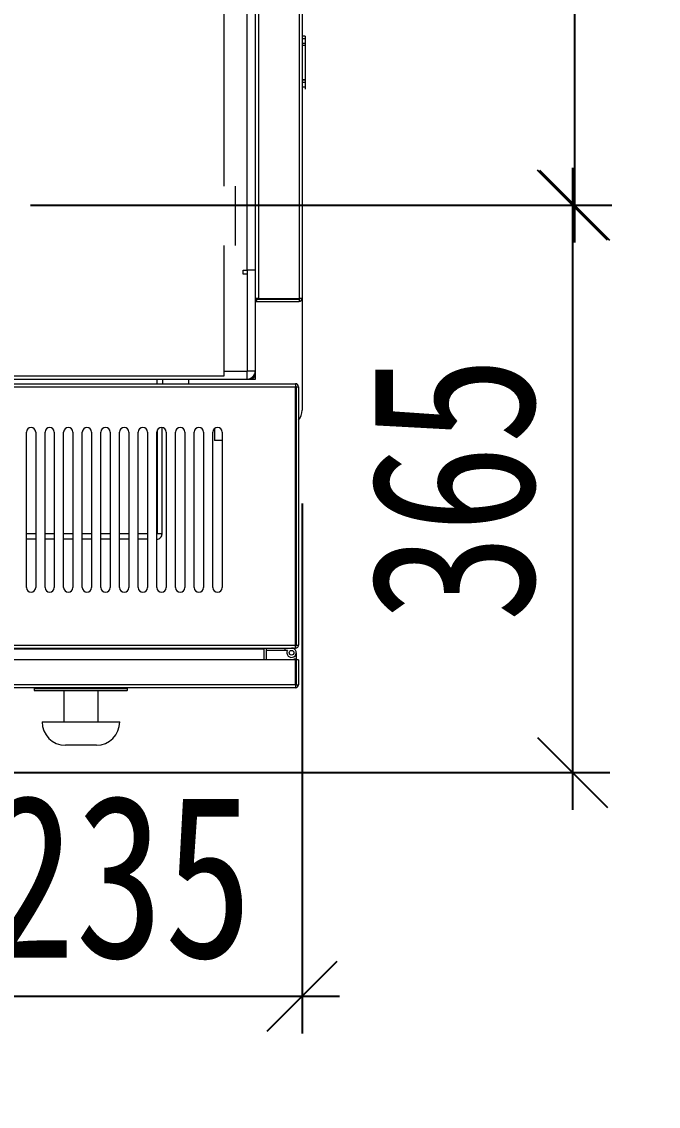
# Model space of a CAD drawing. Extents: x -2187 to 96136, y -11110 to 52208.
# Drawn here: x 44220 to 44629, y 18197 to 18894 of the extents above; entities that cross this region are included whole.
import ezdxf

# ---------------------------------------------------------------- set-up
doc = ezdxf.new("R2010")
doc.units = 0
doc.header["$LTSCALE"] = 1000
doc.header["$MEASUREMENT"] = 0
doc.linetypes.add('ACAD_ISO02W100', pattern=[15, 12, -3])
doc.layers.add('洗衣房设备', color=4, linetype='Continuous')
doc.styles.add('-宋体', font='', dxfattribs={"width": 0.8})
doc.styles.add('HZHT', font='hztxt_e.shx', dxfattribs={"width": 1.5, "bigfont": 'hztxt.shx'})
doc.styles.get('-宋体').set_extended_font_data('SimSun')
doc.dimstyles.new('50', dxfattribs={"dimscale": 30, "dimtxt": 3.5, "dimasz": 1.5, "dimexe": 0.8, "dimexo": 2, "dimgap": 0.8, "dimtad": 1, "dimdec": 0, "dimrnd": 5, "dimzin": 0, "dimdsep": 46, "dimtxsty": '-宋体', "dimblk": 'OBLIQUE', "dimcen": 0.6, "dimdle": 0.8, "dimclrd": 6, "dimclre": 6, "dimclrt": 6, "dimadec": 0, "dimazin": 0, "dimtfac": 1, "dimtdec": 0, "dimtofl": 0, "dimtmove": 2, "dimatfit": 3, "dimldrblk": 'OBLIQUE', "dimfxl": 0, "dimtolj": 1, "dimtzin": 0, "dimarcsym": 0})
doc.dimstyles.new('75', dxfattribs={"dimscale": 100, "dimtxt": 3, "dimasz": 1, "dimexe": 1, "dimexo": 1, "dimgap": 0.2, "dimtad": 1, "dimdec": 0, "dimrnd": 10, "dimzin": 0, "dimdsep": 46, "dimtxsty": 'HZHT', "dimblk1": 'ARCHTICK', "dimblk2": 'ARCHTICK', "dimsah": 1, "dimcen": 1, "dimdle": 0.5, "dimclrd": 1, "dimclre": 1, "dimadec": 0, "dimazin": 0, "dimtfac": 1, "dimtdec": 0, "dimtix": 1, "dimtmove": 2, "dimatfit": 3, "dimfxl": 0, "dimtolj": 1, "dimtzin": 0, "dimarcsym": 0})

# ---------------------------------------------------------------- blocks, each defined once
blk = doc.blocks.new('_ArchTick')
at = {"color": 0, "linetype": 'ByBlock', "const_width": 0.4}
blk.add_lwpolyline([(-0.5, -0.5), (0.5, 0.5)], dxfattribs=at)
blk = doc.blocks.new('*D127')
at = {"color": 1, "linetype": 'ACAD_ISO02W100', "lineweight": -2, "ltscale": 750}
for p, q in [((42390.1, 18544.5), (42390.1, 17223.45)), ((46340.1, 18544.5), (46340.1, 17223.45)), ((42340.1, 17323.45), (43087.63, 17323.45)), ((46390.1, 17323.45), (44337.63, 17323.45))]:
    blk.add_line(p, q, dxfattribs=at)
at = {"layer": 'Defpoints', "color": 0, "linetype": 'ACAD_ISO02W100', "ltscale": 750}
for p in [(42390.1, 18644.5), (46340.1, 18644.5), (46340.1, 17323.45)]:
    blk.add_point(p, dxfattribs=at)
at = {"color": 1, "linetype": 'ACAD_ISO02W100', "lineweight": -2, "ltscale": 750, "xscale": 100, "yscale": 100, "zscale": 100, "rotation": 180}
blk.add_blockref('_ArchTick', (42390.1, 17323.45), dxfattribs=at)
at = {"color": 1, "linetype": 'ACAD_ISO02W100', "lineweight": -2, "ltscale": 750, "xscale": 100, "yscale": 100, "zscale": 100}
blk.add_blockref('_ArchTick', (46340.1, 17323.45), dxfattribs=at)
at = {"color": 0, "linetype": 'ACAD_ISO02W100', "ltscale": 750, "insert": (43712.63, 17473.45), "char_height": 300, "attachment_point": 2, "style": 'HZHT'}
blk.add_mtext('\\A1;3950', dxfattribs=at)
blk = doc.blocks.new('_OBLIQUE')
at = {"color": 0, "linetype": 'ByBlock'}
blk.add_line((-0.5, -0.5), (0.5, 0.5), dxfattribs=at)
blk = doc.blocks.new('*D111')
at = {"layer": 'Defpoints', "color": 0, "linetype": 'ACAD_ISO02W100', "ltscale": 750}
for p in [(44342.1, 20341.5), (44165.36, 18776.32), (44575.34, 18776.32)]:
    blk.add_point(p, dxfattribs=at)
at = {"layer": '洗衣房设备', "color": 6, "linetype": 'ACAD_ISO02W100', "lineweight": -2, "ltscale": 750}
for p, q in [((44575.34, 20365.5), (44575.34, 18752.32)), ((44402.1, 20341.5), (44599.34, 20341.5)), ((44225.36, 18776.32), (44599.34, 18776.32))]:
    blk.add_line(p, q, dxfattribs=at)
at = {"layer": '洗衣房设备', "color": 6, "linetype": 'ACAD_ISO02W100', "lineweight": -2, "ltscale": 750, "xscale": 45, "yscale": 45, "zscale": 45}
for p, rotation in [((44575.34, 20341.5), 90), ((44575.34, 18776.32), 270)]:
    blk.add_blockref('_OBLIQUE', p, dxfattribs=dict(at, rotation=rotation))
at = {"layer": '洗衣房设备', "color": 6, "linetype": 'ACAD_ISO02W100', "ltscale": 750, "insert": (44498.84, 19558.91), "char_height": 105, "attachment_point": 5, "rotation": 90, "style": '-宋体'}
blk.add_mtext('\\A1;1565', dxfattribs=at)
blk = doc.blocks.new('*D112')
at = {"layer": 'Defpoints', "color": 0, "linetype": 'ACAD_ISO02W100', "ltscale": 750}
for p in [(44165.36, 18776.32), (43868.1, 18411.5), (44574.11, 18411.5)]:
    blk.add_point(p, dxfattribs=at)
at = {"layer": '洗衣房设备', "color": 6, "linetype": 'ACAD_ISO02W100', "lineweight": -2, "ltscale": 750}
for p, q in [((44574.11, 18800.32), (44574.11, 18387.5)), ((44225.36, 18776.32), (44598.11, 18776.32)), ((43928.1, 18411.5), (44598.11, 18411.5))]:
    blk.add_line(p, q, dxfattribs=at)
at = {"layer": '洗衣房设备', "color": 6, "linetype": 'ACAD_ISO02W100', "lineweight": -2, "ltscale": 750, "xscale": 45, "yscale": 45, "zscale": 45}
for p, rotation in [((44574.11, 18776.32), 90), ((44574.11, 18411.5), 270)]:
    blk.add_blockref('_OBLIQUE', p, dxfattribs=dict(at, rotation=rotation))
at = {"layer": '洗衣房设备', "color": 6, "linetype": 'ACAD_ISO02W100', "ltscale": 750, "insert": (44497.61, 18593.91), "char_height": 105, "attachment_point": 5, "rotation": 90, "style": '-宋体'}
blk.add_mtext('\\A1;365', dxfattribs=at)
blk = doc.blocks.new('*D113')
at = {"layer": 'Defpoints', "color": 0, "linetype": 'ACAD_ISO02W100', "ltscale": 750}
for p in [(44165.36, 18776.32), (44400.1, 18644.5), (44400.1, 18267.54)]:
    blk.add_point(p, dxfattribs=at)
at = {"layer": '洗衣房设备', "color": 6, "linetype": 'ACAD_ISO02W100', "lineweight": -2, "ltscale": 750}
for p, q in [((44165.36, 18716.32), (44165.36, 18243.54)), ((44400.1, 18584.5), (44400.1, 18243.54)), ((44141.36, 18267.54), (44424.1, 18267.54))]:
    blk.add_line(p, q, dxfattribs=at)
at = {"layer": '洗衣房设备', "color": 6, "linetype": 'ACAD_ISO02W100', "lineweight": -2, "ltscale": 750, "xscale": 45, "yscale": 45, "zscale": 45, "rotation": 180}
blk.add_blockref('_OBLIQUE', (44165.36, 18267.54), dxfattribs=at)
at = {"layer": '洗衣房设备', "color": 6, "linetype": 'ACAD_ISO02W100', "lineweight": -2, "ltscale": 750, "xscale": 45, "yscale": 45, "zscale": 45}
blk.add_blockref('_OBLIQUE', (44400.1, 18267.54), dxfattribs=at)
at = {"layer": '洗衣房设备', "color": 6, "linetype": 'ACAD_ISO02W100', "ltscale": 750, "insert": (44282.73, 18344.04), "char_height": 105, "attachment_point": 5, "style": '-宋体'}
blk.add_mtext('\\A1;235', dxfattribs=at)

msp = doc.modelspace()

# ---------------------------------------------------------------- linework, layer by layer
at = {"color": 7, "linetype": 'Continuous', "lineweight": 15}
for p, q in [((44364.697, 18734.501), (44364.697, 20374.501)), ((44364.697, 18734.501), (44364.697, 20374.501)), ((44370.097, 18734.501), (44370.097, 20374.501)), ((44370.097, 18734.501), (44370.097, 20374.501)), ((44371.997, 19522.601), (44371.997, 18716.401)), ((44371.997, 19522.601), (44371.997, 18716.401)), ((44398.197, 19522.601), (44398.197, 18716.401)), ((44398.197, 19522.601), (44398.197, 18716.401)), ((44400.097, 19522.601), (44400.097, 18716.401)), ((44350.097, 18788.501), (44350.097, 19052.101)), ((44350.097, 18788.501), (44350.097, 19052.101)), ((44402.097, 18885.05), (44400.097, 18885.05)), ((44402.097, 18885.05), (44402.097, 18883.55)), ((44400.097, 18883.55), (44402.097, 18883.55)), ((44400.097, 18880.55), (44402.097, 18880.55)), ((44400.097, 18879.259), (44402.097, 18879.259)), ((44402.097, 18883.55), (44402.097, 18852.55)), ((44400.097, 18857.259), (44402.097, 18857.259)), ((44400.097, 18857.001), (44402.097, 18857.001)), ((44400.097, 18855.55), (44402.097, 18855.55)), ((44400.097, 18852.55), (44402.097, 18852.55)), ((44402.097, 18852.55), (44402.097, 18851.05)), ((44357.097, 18788.501), (44357.097, 18750.501)), ((44357.097, 18788.501), (44357.097, 18750.501)), ((44350.097, 18666.501), (44350.097, 18750.501)), ((44350.097, 18666.501), (44350.097, 18750.501)), ((44362.197, 18732.001), (44362.197, 18734.501)), ((44362.197, 18734.501), (44364.697, 18734.501)), ((44362.197, 18732.001), (44362.197, 18734.501)), ((44362.197, 18734.501), (44364.697, 18734.501)), ((44365.097, 18732.001), (44362.197, 18732.001)), ((44365.097, 18732.001), (44362.197, 18732.001)), ((44365.097, 18734.501), (44364.697, 18734.501)), ((44365.097, 18734.501), (44364.697, 18734.501)), ((44370.097, 18734.501), (44365.097, 18734.501)), ((44365.097, 18669.901), (44365.097, 18734.501)), ((44365.097, 18669.901), (44365.097, 18734.501)), ((44370.097, 18734.501), (44365.097, 18734.501)), ((44365.097, 18669.501), (44365.097, 18732.001)), ((44365.097, 18669.501), (44365.097, 18732.001)), ((44370.097, 18669.901), (44370.097, 18734.501)), ((44370.097, 18669.901), (44370.097, 18734.501)), ((44371.997, 18716.401), (44370.097, 18716.401)), ((44371.997, 18716.401), (44370.097, 18716.401)), ((44370.097, 18716.001), (44398.197, 18716.001)), ((44370.097, 18716.001), (44398.197, 18716.001)), ((44370.097, 18714.501), (44398.197, 18714.501)), ((44370.097, 18714.501), (44398.197, 18714.501)), ((44371.997, 18716.401), (44398.197, 18716.401)), ((44371.997, 18716.401), (44398.197, 18716.401)), ((44400.097, 18716.401), (44398.197, 18716.401)), ((44400.097, 18716.401), (44398.197, 18716.401)), ((44398.197, 18716.001), (44398.197, 18714.501)), ((44398.197, 18716.001), (44398.197, 18714.501)), ((44400.097, 18716.401), (44400.097, 18644.501)), ((44350.097, 18669.501), (44364.697, 18669.501)), ((44350.097, 18669.501), (44365.097, 18669.501)), ((44350.097, 18669.501), (44364.697, 18669.501)), ((44350.097, 18669.501), (44365.097, 18669.501)), ((44364.697, 18664.501), (44364.697, 18669.501)), ((44364.697, 18664.501), (44364.697, 18669.501)), ((44365.097, 18669.901), (44370.097, 18669.901)), ((44365.097, 18669.901), (44370.097, 18669.901)), ((44370.097, 18664.501), (44370.097, 18669.901)), ((44370.097, 18664.501), (44370.097, 18669.901)), ((44030.412, 18661.501), (44395.942, 18661.501)), ((44034.433, 18664.501), (44364.697, 18664.501)), ((44036.843, 18666.501), (44350.097, 18666.501)), ((44272.307, 18661.501), (44395.942, 18661.501)), ((44276.327, 18664.501), (44364.697, 18664.501)), ((44278.738, 18666.501), (44350.097, 18666.501)), ((44306.743, 18664.501), (44306.743, 18661.501)), ((44306.743, 18664.501), (44306.743, 18661.501)), ((44310.497, 18661.501), (44310.497, 18664.501)), ((44310.497, 18661.501), (44310.497, 18664.501)), ((44327.097, 18664.501), (44327.097, 18661.501)), ((44327.097, 18664.501), (44327.097, 18661.501)), ((44364.697, 18664.501), (44370.097, 18664.501)), ((44364.697, 18664.501), (44370.097, 18664.501)), ((44395.942, 18661.501), (44395.942, 18659.601)), ((44395.942, 18661.501), (44395.942, 18659.601)), ((44395.942, 18493.401), (44395.942, 18659.601)), ((44395.942, 18493.401), (44395.942, 18659.601)), ((44396.342, 18659.601), (44396.342, 18493.401)), ((44396.342, 18659.601), (44397.842, 18659.601)), ((44396.342, 18659.601), (44396.342, 18493.401)), ((44396.342, 18659.601), (44397.842, 18659.601)), ((44397.842, 18659.601), (44397.842, 18493.401)), ((44397.842, 18659.601), (44397.842, 18493.401)), ((44310.097, 18564.901), (44310.097, 18633.409)), ((44310.097, 18564.901), (44310.097, 18633.409)), ((44395.942, 18636.388), (44396.342, 18636.691)), ((44395.942, 18636.388), (44396.342, 18636.691)), ((44222.741, 18530.43), (44222.741, 18630.43)), ((44222.741, 18530.43), (44222.741, 18630.43)), ((44228.741, 18630.43), (44228.741, 18530.43)), ((44228.741, 18630.43), (44228.741, 18530.43)), ((44234.741, 18530.43), (44234.741, 18630.43)), ((44234.741, 18530.43), (44234.741, 18630.43)), ((44240.741, 18630.43), (44240.741, 18530.43)), ((44240.741, 18630.43), (44240.741, 18530.43)), ((44246.741, 18530.43), (44246.741, 18630.43)), ((44246.741, 18530.43), (44246.741, 18630.43)), ((44252.741, 18630.43), (44252.741, 18530.43)), ((44252.741, 18630.43), (44252.741, 18530.43)), ((44258.741, 18530.43), (44258.741, 18630.43)), ((44258.741, 18530.43), (44258.741, 18630.43)), ((44264.741, 18630.43), (44264.741, 18530.43)), ((44264.741, 18630.43), (44264.741, 18530.43)), ((44270.741, 18530.43), (44270.741, 18630.43)), ((44270.741, 18530.43), (44270.741, 18630.43)), ((44276.741, 18630.43), (44276.741, 18530.43)), ((44276.741, 18630.43), (44276.741, 18530.43)), ((44282.741, 18530.43), (44282.741, 18630.43)), ((44282.741, 18530.43), (44282.741, 18630.43)), ((44288.741, 18630.43), (44288.741, 18530.43)), ((44288.741, 18630.43), (44288.741, 18530.43)), ((44294.741, 18530.43), (44294.741, 18630.43)), ((44294.741, 18530.43), (44294.741, 18630.43)), ((44300.741, 18630.43), (44300.741, 18530.43)), ((44300.741, 18630.43), (44300.741, 18530.43)), ((44306.741, 18530.43), (44306.741, 18630.43)), ((44306.741, 18530.43), (44306.741, 18630.43)), ((44306.743, 18564.901), (44306.743, 18630.55)), ((44306.743, 18564.901), (44306.743, 18630.55)), ((44307.097, 18564.901), (44307.097, 18631.847)), ((44307.097, 18564.901), (44307.097, 18631.847)), ((44312.741, 18630.43), (44312.741, 18530.43)), ((44312.741, 18630.43), (44312.741, 18530.43)), ((44318.741, 18530.43), (44318.741, 18630.43)), ((44318.741, 18530.43), (44318.741, 18630.43)), ((44324.741, 18630.43), (44324.741, 18530.43)), ((44324.741, 18630.43), (44324.741, 18530.43)), ((44330.741, 18530.43), (44330.741, 18630.43)), ((44330.741, 18530.43), (44330.741, 18630.43)), ((44336.741, 18630.43), (44336.741, 18530.43)), ((44336.741, 18630.43), (44336.741, 18530.43)), ((44342.741, 18530.43), (44342.741, 18630.43)), ((44342.741, 18530.43), (44342.741, 18630.43)), ((44343.842, 18632.753), (44343.842, 18625.001)), ((44343.842, 18632.753), (44343.842, 18625.001)), ((44348.741, 18630.43), (44348.741, 18530.43)), ((44348.741, 18630.43), (44348.741, 18530.43)), ((44348.741, 18625.001), (44343.842, 18625.001)), ((44348.741, 18625.001), (44343.842, 18625.001)), ((44310.097, 18564.901), (44307.097, 18564.901)), ((44310.097, 18564.901), (44307.097, 18564.901)), ((44228.741, 18561.501), (44222.741, 18561.501)), ((44228.741, 18561.501), (44222.741, 18561.501)), ((44240.741, 18561.501), (44234.741, 18561.501)), ((44240.741, 18561.501), (44234.741, 18561.501)), ((44252.741, 18561.501), (44246.741, 18561.501)), ((44252.741, 18561.501), (44246.741, 18561.501)), ((44264.741, 18561.501), (44258.741, 18561.501)), ((44264.741, 18561.501), (44258.741, 18561.501)), ((44276.741, 18561.501), (44270.741, 18561.501)), ((44276.741, 18561.501), (44270.741, 18561.501)), ((44288.741, 18561.501), (44282.741, 18561.501)), ((44288.741, 18561.501), (44282.741, 18561.501)), ((44300.741, 18561.501), (44294.741, 18561.501)), ((44300.741, 18561.501), (44294.741, 18561.501)), ((43919.742, 18493.401), (44395.942, 18493.401)), ((43919.742, 18493.401), (44395.942, 18493.401)), ((43920.096, 18491.501), (44395.588, 18491.501)), ((43920.096, 18491.501), (44395.588, 18491.501)), ((43940.196, 18491.101), (44375.488, 18491.101)), ((43940.196, 18491.101), (44375.488, 18491.101)), ((44375.488, 18491.101), (44375.488, 18484.001)), ((44375.488, 18491.101), (44375.488, 18484.001)), ((44377.342, 18491.501), (44377.342, 18491.101)), ((44377.342, 18491.501), (44377.342, 18491.101)), ((44377.342, 18484.001), (44377.342, 18491.101)), ((44377.342, 18484.001), (44377.342, 18491.101)), ((44389.342, 18490.001), (44377.342, 18490.001)), ((44389.342, 18490.001), (44377.342, 18490.001)), ((44389.342, 18490.001), (44389.342, 18491.501)), ((44389.342, 18490.001), (44389.342, 18491.501)), ((44390.744, 18490.001), (44389.342, 18490.001)), ((44390.744, 18490.001), (44389.342, 18490.001)), ((44395.588, 18491.501), (44395.942, 18491.501)), ((44395.588, 18491.501), (44395.942, 18491.501)), ((44395.942, 18491.501), (44395.942, 18493.001)), ((44395.942, 18491.501), (44395.942, 18493.001)), ((44396.342, 18493.401), (44397.842, 18493.401)), ((44396.342, 18493.401), (44397.842, 18493.401)), ((44396.342, 18488.501), (44396.342, 18484.501)), ((44396.342, 18488.501), (44396.342, 18484.501)), ((44395.942, 18484.001), (43919.742, 18484.001)), ((44395.942, 18484.001), (43919.742, 18484.001)), ((44394.842, 18484.501), (44396.342, 18484.501)), ((44394.842, 18484.501), (44396.342, 18484.501)), ((44395.942, 18467.901), (44395.942, 18484.001)), ((44395.942, 18467.901), (44395.942, 18484.001)), ((44396.342, 18484.501), (44396.342, 18484.001)), ((44396.342, 18484.501), (44396.342, 18484.001)), ((44397.842, 18484.001), (44396.342, 18484.001)), ((44396.342, 18484.001), (44396.342, 18467.901)), ((44397.842, 18484.001), (44396.342, 18484.001)), ((44396.342, 18484.001), (44396.342, 18467.901)), ((44397.842, 18484.001), (44397.842, 18467.901)), ((44397.842, 18484.001), (44397.842, 18467.901)), ((44395.942, 18467.901), (43919.742, 18467.901)), ((44395.942, 18467.901), (43919.742, 18467.901)), ((44395.942, 18466.001), (43919.742, 18466.001)), ((44395.942, 18466.001), (43919.742, 18466.001)), ((44395.942, 18467.901), (44395.942, 18466.001)), ((44395.942, 18467.901), (44395.942, 18466.001)), ((44396.342, 18467.901), (44397.842, 18467.901)), ((44396.342, 18467.901), (44397.842, 18467.901)), ((44227.842, 18465.501), (44227.842, 18464.501)), ((44230.359, 18465.501), (44227.842, 18465.501)), ((44227.842, 18465.501), (44227.842, 18464.501)), ((44230.359, 18465.501), (44227.842, 18465.501)), ((44227.842, 18464.501), (44228.342, 18464.001)), ((44227.842, 18464.501), (44230.359, 18464.501)), ((44227.842, 18464.501), (44228.342, 18464.001)), ((44227.842, 18464.501), (44230.359, 18464.501)), ((44230.817, 18464.001), (44228.342, 18464.001)), ((44230.817, 18464.001), (44228.342, 18464.001)), ((44287.842, 18465.501), (44230.359, 18465.501)), ((44287.842, 18465.501), (44230.359, 18465.501)), ((44230.359, 18464.501), (44287.842, 18464.501)), ((44230.359, 18464.501), (44287.842, 18464.501)), ((44287.342, 18464.001), (44230.817, 18464.001)), ((44287.342, 18464.001), (44230.817, 18464.001)), ((44246.842, 18464.001), (44246.842, 18444.001)), ((44246.842, 18464.001), (44246.842, 18444.001)), ((44268.842, 18444.001), (44268.842, 18464.001)), ((44268.842, 18444.001), (44268.842, 18464.001)), ((44287.342, 18464.001), (44287.842, 18464.501)), ((44287.342, 18464.001), (44287.842, 18464.501)), ((44287.842, 18464.501), (44287.842, 18465.501)), ((44287.842, 18464.501), (44287.842, 18465.501)), ((44232.842, 18444.001), (44282.842, 18444.001)), ((44232.842, 18444.001), (44282.842, 18444.001)), ((44267.842, 18429.001), (44247.842, 18429.001)), ((44267.842, 18429.001), (44247.842, 18429.001))]:
    msp.add_line(p, q, dxfattribs=at)
at = {"color": 8, "linetype": 'Continuous', "lineweight": 15}
for p, q in [((44027.56, 18659.601), (44395.942, 18659.601)), ((44269.454, 18659.601), (44395.942, 18659.601)), ((44228.741, 18564.901), (44222.741, 18564.901)), ((44228.741, 18564.901), (44222.741, 18564.901)), ((44240.741, 18564.901), (44234.741, 18564.901)), ((44240.741, 18564.901), (44234.741, 18564.901)), ((44252.741, 18564.901), (44246.741, 18564.901)), ((44252.741, 18564.901), (44246.741, 18564.901)), ((44264.741, 18564.901), (44258.741, 18564.901)), ((44264.741, 18564.901), (44258.741, 18564.901)), ((44276.741, 18564.901), (44270.741, 18564.901)), ((44276.741, 18564.901), (44270.741, 18564.901)), ((44288.741, 18564.901), (44282.741, 18564.901)), ((44288.741, 18564.901), (44282.741, 18564.901)), ((44300.741, 18564.901), (44294.741, 18564.901)), ((44300.741, 18564.901), (44294.741, 18564.901)), ((44306.743, 18564.901), (44306.741, 18564.901)), ((44306.743, 18564.901), (44306.741, 18564.901))]:
    msp.add_line(p, q, dxfattribs=at)
at = {"color": 7, "linetype": 'Continuous', "lineweight": 15}
msp.add_circle((44393.342, 18488.501), 1.5, dxfattribs=at)
msp.add_circle((44393.342, 18488.501), 1.5, dxfattribs=at)
for centre, radius, start, end in [((44371.997, 18716.401), 1.9, 180, 270), ((44371.997, 18716.401), 1.9, 180, 270), ((44398.197, 18716.401), 1.9, 270, 0), ((44398.197, 18716.401), 1.9, 270, 0), ((44364.697, 18669.901), 5.4, 270, 0), ((44364.697, 18669.901), 0.4, 270, 0), ((44364.697, 18669.901), 5.4, 270, 0), ((44364.697, 18669.901), 0.4, 270, 0), ((44366.597, 18668.001), 3.5, 270, 0), ((44366.597, 18668.001), 3.5, 270, 0), ((44395.942, 18659.601), 1.9, 0, 90), ((44395.942, 18659.601), 1.9, 0, 90), ((44395.942, 18659.601), 0.4, 0, 90), ((44395.942, 18659.601), 0.4, 0, 90), ((44390.097, 18644.501), 10, 320.762985, 0), ((44390.097, 18644.501), 10, 320.762985, 0), ((44225.741, 18630.43), 3, 0, 180), ((44225.741, 18630.43), 3, 0, 180), ((44237.741, 18630.43), 3, 0, 180), ((44237.741, 18630.43), 3, 0, 180), ((44249.741, 18630.43), 3, 0, 180), ((44249.741, 18630.43), 3, 0, 180), ((44261.741, 18630.43), 3, 0, 180), ((44261.741, 18630.43), 3, 0, 180), ((44273.741, 18630.43), 3, 0, 180), ((44273.741, 18630.43), 3, 0, 180), ((44285.741, 18630.43), 3, 0, 180), ((44285.741, 18630.43), 3, 0, 180), ((44297.741, 18630.43), 3, 0, 180), ((44297.741, 18630.43), 3, 0, 180), ((44309.741, 18630.43), 3, 0, 180), ((44309.741, 18630.43), 3, 0, 180), ((44321.741, 18630.43), 3, 0, 180), ((44321.741, 18630.43), 3, 0, 180), ((44333.741, 18630.43), 3, 0, 180), ((44333.741, 18630.43), 3, 0, 180), ((44345.741, 18630.43), 3, 0, 180), ((44345.741, 18630.43), 3, 0, 180), ((44225.741, 18530.43), 3, 180, 0), ((44225.741, 18530.43), 3, 180, 0), ((44237.741, 18530.43), 3, 180, 0), ((44237.741, 18530.43), 3, 180, 0), ((44249.741, 18530.43), 3, 180, 0), ((44249.741, 18530.43), 3, 180, 0), ((44261.741, 18530.43), 3, 180, 0), ((44261.741, 18530.43), 3, 180, 0), ((44273.741, 18530.43), 3, 180, 0), ((44273.741, 18530.43), 3, 180, 0), ((44285.741, 18530.43), 3, 180, 0), ((44285.741, 18530.43), 3, 180, 0), ((44297.741, 18530.43), 3, 180, 0), ((44297.741, 18530.43), 3, 180, 0), ((44309.741, 18530.43), 3, 180, 0), ((44309.741, 18530.43), 3, 180, 0), ((44321.741, 18530.43), 3, 180, 0), ((44321.741, 18530.43), 3, 180, 0), ((44333.741, 18530.43), 3, 180, 0), ((44333.741, 18530.43), 3, 180, 0), ((44345.741, 18530.43), 3, 180, 0), ((44345.741, 18530.43), 3, 180, 0), ((44393.342, 18488.501), 3, 150, 90), ((44393.342, 18488.501), 3, 150, 90), ((44395.942, 18467.901), 1.9, 270, 0), ((44395.942, 18467.901), 1.9, 270, 0), ((44247.842, 18444.001), 15, 180, 270), ((44247.842, 18444.001), 15, 180, 270), ((44267.842, 18444.001), 15, 270, 0), ((44267.842, 18444.001), 15, 270, 0)]:
    msp.add_arc(centre, radius, start, end, dxfattribs=at)
for points in [[(44306.697, 18561.501), (44307.142, 18561.552), (44308.033, 18561.655), (44309.157, 18562.441), (44309.943, 18563.565), (44310.046, 18564.456), (44310.097, 18564.901)], [(44306.697, 18561.501), (44307.142, 18561.552), (44308.033, 18561.655), (44309.157, 18562.441), (44309.943, 18563.565), (44310.046, 18564.456), (44310.097, 18564.901)], [(44395.942, 18493.401), (44395.913, 18493.152), (44395.854, 18492.654), (44395.765, 18492.026), (44395.677, 18491.587), (44395.618, 18491.53), (44395.588, 18491.501)], [(44395.942, 18493.401), (44395.913, 18493.152), (44395.854, 18492.654), (44395.765, 18492.026), (44395.677, 18491.587), (44395.618, 18491.53), (44395.588, 18491.501)]]:
    msp.add_open_spline(points, degree=3, dxfattribs=at)
for points, knots in [([(44395.942, 18491.501), (44396.21, 18491.534), (44396.747, 18491.601), (44397.405, 18492.108), (44397.784, 18492.752), (44397.825, 18493.211), (44397.842, 18493.401)], [0, 0, 0, 0, 0.2692803, 0.5387748, 0.8082716, 1, 1, 1, 1]), ([(44395.942, 18493.001), (44396.013, 18493.013), (44396.153, 18493.035), (44396.31, 18493.196), (44396.331, 18493.332), (44396.342, 18493.401)], [0, 0, 0, 0, 0.3431175, 0.6685873, 1, 1, 1, 1]), ([(44395.942, 18491.501), (44396.21, 18491.534), (44396.747, 18491.601), (44397.405, 18492.108), (44397.784, 18492.752), (44397.825, 18493.211), (44397.842, 18493.401)], [0, 0, 0, 0, 0.2692803, 0.5387748, 0.8082716, 1, 1, 1, 1]), ([(44395.942, 18493.001), (44396.013, 18493.013), (44396.153, 18493.035), (44396.31, 18493.196), (44396.331, 18493.332), (44396.342, 18493.401)], [0, 0, 0, 0, 0.3431175, 0.6685873, 1, 1, 1, 1])]:
    msp.add_open_spline(points, degree=3, knots=knots, dxfattribs=at)

# ---------------------------------------------------------------- dimensions: what is measured, and where the dimension line sits
at = {"color": 1, "linetype": 'ACAD_ISO02W100', "ltscale": 750}
dim = msp.add_linear_dim(base=(46340.097, 17323.451), p1=(42390.097, 18644.501), p2=(46340.097, 18644.501), angle=180, dimstyle='75', override={"dimfxl": 3.25}, dxfattribs=at)
dim.commit()
dim.dimension.update_dxf_attribs({"geometry": '*D127', "text_midpoint": (43712.631, 17323.451), "dimtype": 160})
at = {"layer": '洗衣房设备', "color": 2, "linetype": 'ACAD_ISO02W100', "ltscale": 750}
for base, p1, p2, angle, picture, middle in [((44575.339, 18776.32), (44342.097, 20341.501), (44165.362, 18776.32), 270, '*D111', (44498.839, 19558.911)), ((44574.109, 18411.501), (44165.362, 18776.32), (43868.097, 18411.501), 270, '*D112', (44497.609, 18593.911)), ((44400.097, 18267.536), (44165.362, 18776.32), (44400.097, 18644.501), 180, '*D113', (44282.729, 18344.036))]:
    dim = msp.add_linear_dim(base=base, p1=p1, p2=p2, angle=angle, dimstyle='50', dxfattribs=at)
    dim.commit()
    dim.dimension.update_dxf_attribs({"geometry": picture, "text_midpoint": middle})

doc.saveas('drawing.dxf')
